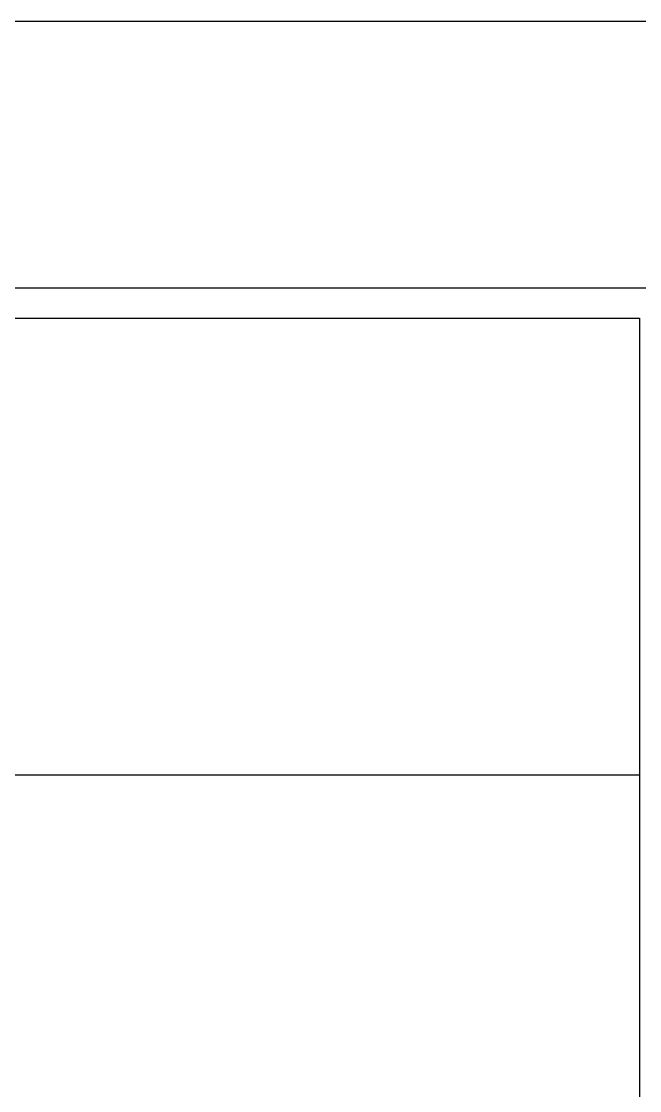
# Model space of a CAD drawing. Extents: x 1254079 to 1500931, y -102737 to 142253.
# Drawn here: x 1351223 to 1371490, y 37184 to 72248 of the extents above; entities that cross this region are included whole.
import ezdxf

# ---------------------------------------------------------------- set-up
doc = ezdxf.new("R2010")
doc.units = 0
doc.header["$LTSCALE"] = 1000
doc.header["$MEASUREMENT"] = 0
doc.layers.add('14#槽钢', color=3, linetype='Continuous')

msp = doc.modelspace()

# ---------------------------------------------------------------- linework, layer by layer
at = {"layer": '14#槽钢'}
for points in [[(1283443.8, 63511.5), (1372490.4, 63511.5), (1372490.4, 72248.4), (1283443.8, 72248.4)], [(1283443.8, 63511.5), (1372490.4, 63511.5), (1372490.4, 1620.5), (1283443.8, 1620.5)], [(1284443.8, 62511.5), (1371490.4, 62511.5), (1371490.4, 2620.5), (1284443.8, 2620.5)]]:
    msp.add_lwpolyline(points, close=True, dxfattribs=at)
for points in [[(1284443.8, 62511.5), (1371490.4, 62511.5)], [(1284443.8, 47538.8), (1371490.4, 47538.8)]]:
    msp.add_lwpolyline(points, dxfattribs=at)

doc.saveas('drawing.dxf')
